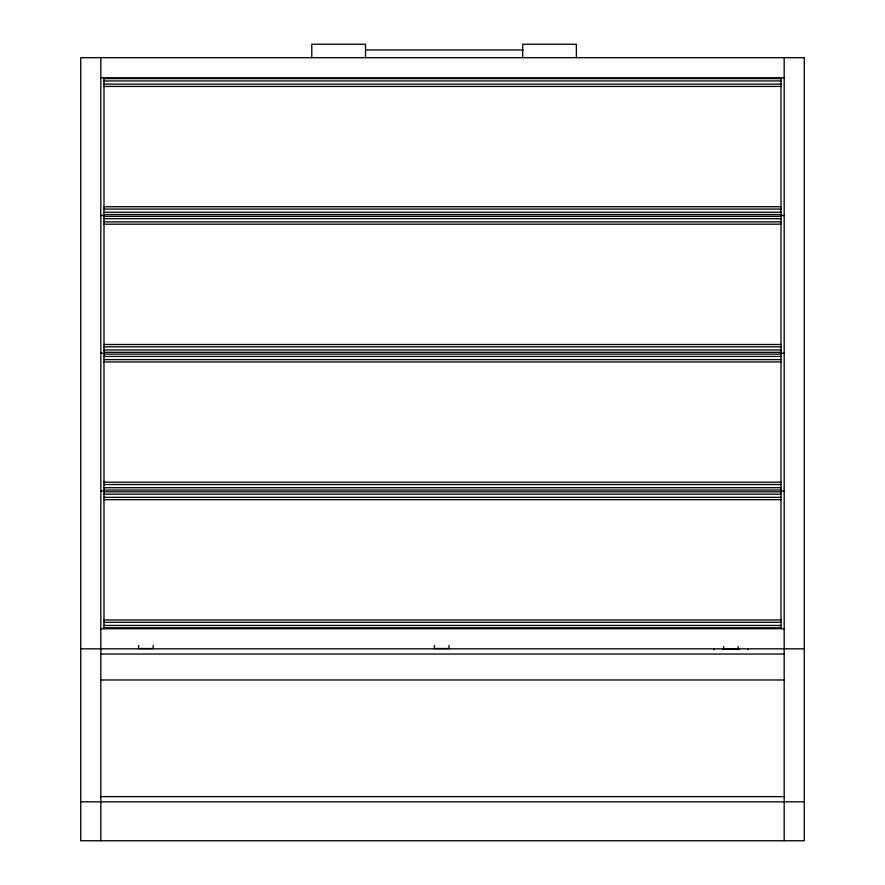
<?xml version="1.0" encoding="UTF-8"?>
<svg xmlns="http://www.w3.org/2000/svg" width="885" height="885" viewBox="0 0 885 885"><rect width="100%" height="100%" fill="white"/><g stroke="black" fill="none" stroke-linecap="round" stroke-linejoin="round"><path stroke-width="1.33" d="M365.56 49.958L523.201 49.958M100.824 77.78L784.176 77.78M103.999 78.621L781.001 78.621M103.999 80.944L781.001 80.944M103.999 84.119L781.001 84.119M103.999 86.442L781.001 86.442M103.999 206.747L781.001 206.747M103.999 209.07L781.001 209.07M103.999 212.245L781.001 212.245M103.999 214.568L781.001 214.568M100.824 215.52L103.999 215.52M781.001 215.52L784.176 215.52M103.999 216.36L781.001 216.36M103.999 218.684L781.001 218.684M103.999 221.858L781.001 221.858M103.999 224.182L781.001 224.182M103.999 344.486L781.001 344.486M103.999 346.809L781.001 346.809M103.999 349.973L781.001 349.973M103.999 352.307L781.001 352.307M100.824 353.259L103.999 353.259M781.001 353.259L784.176 353.259M103.999 354.1L781.001 354.1M103.999 356.423L781.001 356.423M103.999 359.598L781.001 359.598M103.999 361.921L781.001 361.921M103.999 482.225L781.001 482.225M103.999 484.549L781.001 484.549M103.999 487.712L781.001 487.712M103.999 490.036L781.001 490.036M100.824 490.987L103.999 490.987M781.001 490.987L784.176 490.987M103.999 491.839L781.001 491.839M103.999 494.162L781.001 494.162M103.999 497.337L781.001 497.337M103.999 499.66L781.001 499.66M103.999 619.965L781.001 619.965M103.999 622.288L781.001 622.288M103.999 625.452L781.001 625.452M103.999 627.775L781.001 627.775M100.824 628.726L784.176 628.726M80.734 648.827L804.266 648.827M100.824 654.026L784.176 654.026M100.824 679.979L784.176 679.979M100.824 796.622L784.176 796.622M80.734 801.821L804.266 801.821M784.176 57.68L784.176 840.75M781.001 77.78L781.001 628.726M747.692 648.827L747.692 649.756M739.019 648.827L739.019 649.756M738.167 646.592L738.167 649.004L723.576 649.004L723.576 646.592M722.724 648.827L722.724 649.756M714.051 648.827L714.051 649.756M576.378 57.68L576.378 44.25L522.648 44.25L522.648 57.68M449.038 645.464L449.038 648.528L434.435 648.528L434.435 645.464M365.516 57.68L365.516 44.25L311.785 44.25L311.785 57.68M153.205 645.475L153.205 648.539L138.613 648.539L138.613 645.475M103.999 77.78L103.999 628.726M100.824 57.68L100.824 840.75M804.266 57.68L80.734 57.68L80.734 840.75L804.266 840.75L804.266 57.68"/></g></svg>
